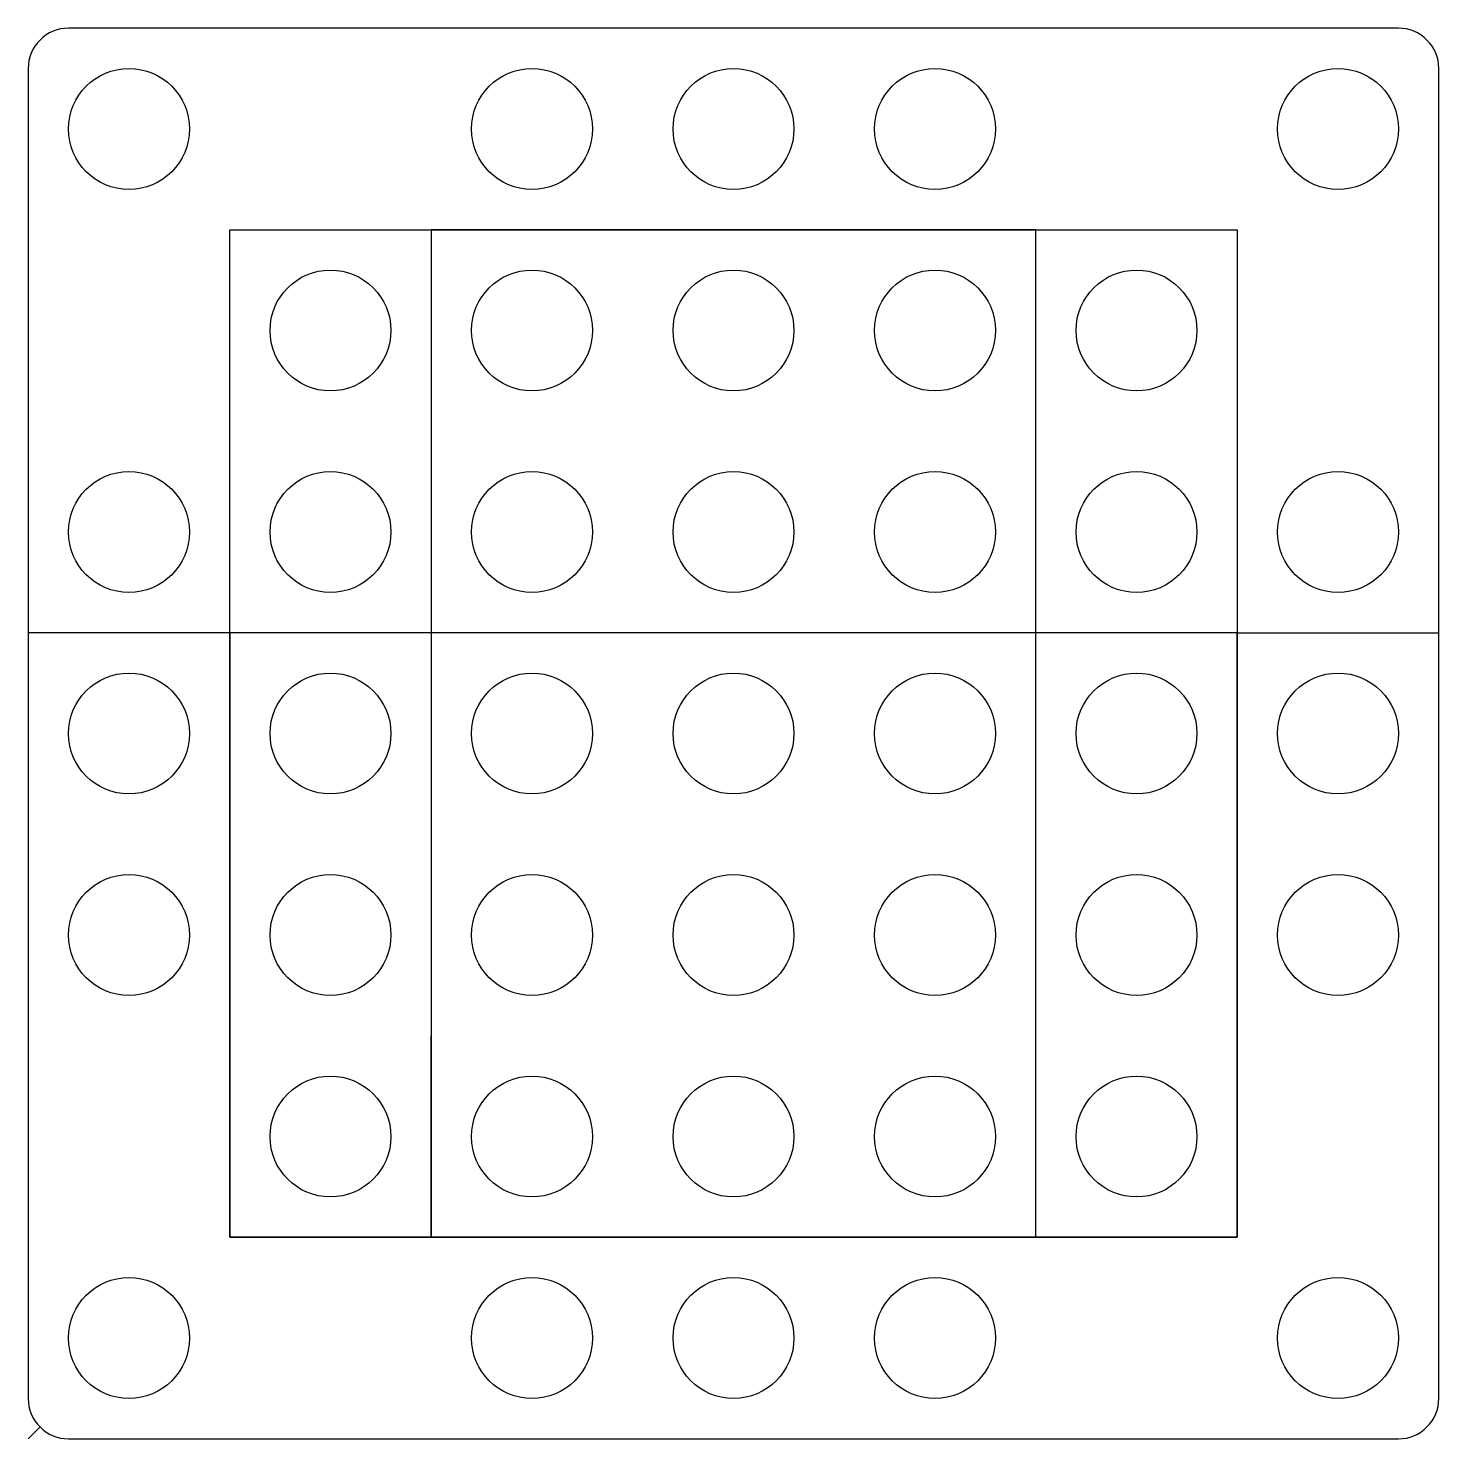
# Model space of a CAD drawing. Header units: millimetres. Extents: x -28 to 28, y -28 to 28.
import ezdxf

# ---------------------------------------------------------------- set-up
doc = ezdxf.new("R2010")
doc.units = ezdxf.units.MM
doc.layers.get('0').update_dxf_attribs({"linetype": 'CONTINUOUS'})

msp = doc.modelspace()

# ---------------------------------------------------------------- linework, layer by layer
for p, q in [((-20, -20), (-20, 20)), ((-20, 20), (20, 20)), ((20, 20), (20, -20)), ((-20, 4), (-28, 4)), ((20, 4), (-20, 4)), ((-20, 4), (-20, -20)), ((20, -20), (20, 4)), ((20, 4), (28, 4)), ((-20, -12), (-20, -20)), ((-12, -20), (-12, -12)), ((20, -20), (-20, -20)), ((-20, -20), (20, -20)), ((-20, -20), (-12, -20)), ((-28, -28), (-27.531, -27.531))]:
    msp.add_line(p, q)
msp.add_lwpolyline([(-26.4, -28), (26.4, -28, 0.414214), (28, -26.4), (28, 26.4, 0.414214), (26.4, 28), (-26.4, 28, 0.414214), (-28, 26.4), (-28, -26.4, 0.414214)], format="xyb", close=True)
msp.add_lwpolyline([(-12, -20), (12, -20), (12, 20), (-12, 20)], close=True)
for centre in [(-24, 24), (-8, 24), (0, 24), (0, 24), (0, 24), (8, 24), (24, 24), (-16, 16), (-8, 16), (0, 16), (8, 16), (16, 16), (-24, 8), (-16, 8), (-8, 8), (0, 8), (8, 8), (16, 8), (24, 8), (-24, 0), (-16, 0), (-8, 0), (0, 0), (8, 0), (16, 0), (24, 0), (-24, -8), (-16, -8), (-8, -8), (0, -8), (8, -8), (16, -8), (24, -8), (-16, -16), (-8, -16), (0, -16), (8, -16), (16, -16), (-24, -24), (-8, -24), (0, -24), (8, -24), (24, -24)]:
    msp.add_circle(centre, 2.4)

doc.saveas('drawing.dxf')
